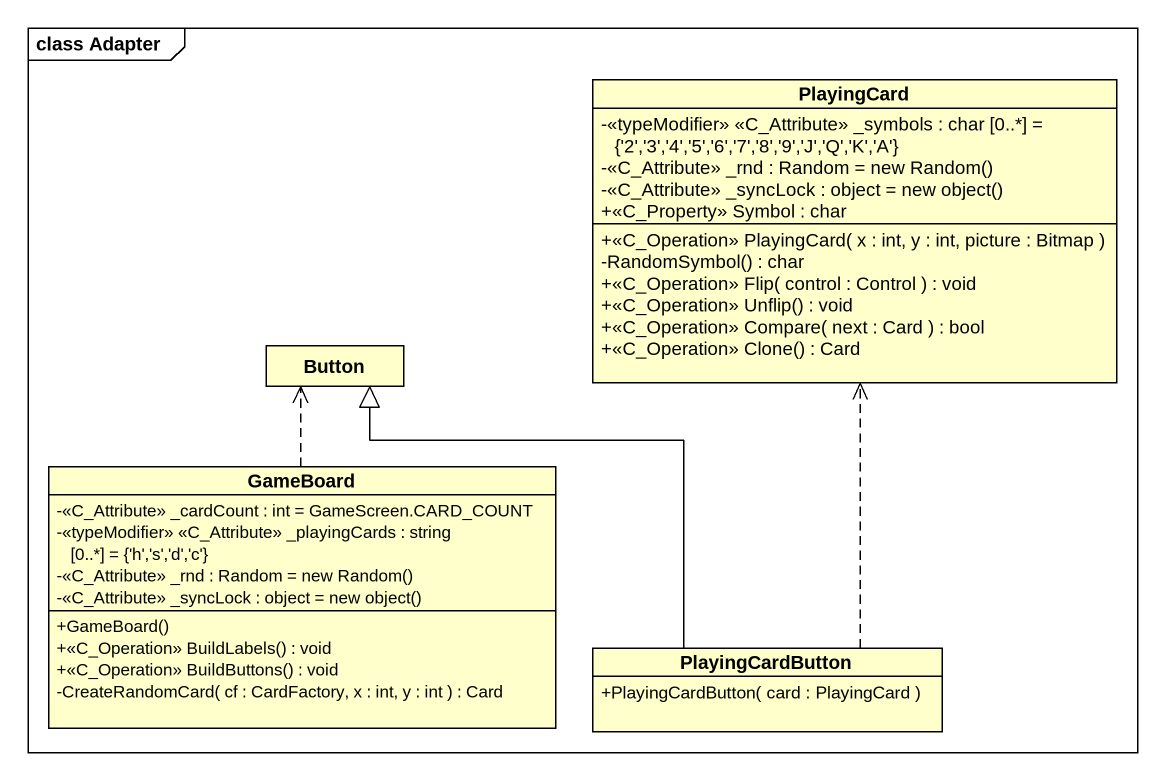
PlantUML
@startuml
mainframe class Adapter
hide circle
hide empty members
skinparam classAttributeIconSize 0
class PlayingCard {
  -<<typeModifier>> <<C_Attribute>> _symbols : char [0..*] = {'2','3','4','5','6','7','8','9','J','Q','K','A'}
  {field} -<<C_Attribute>> _rnd : Random = new Random()
  {field} -<<C_Attribute>> _syncLock : object = new object()
  +<<C_Property>> Symbol : char
  +<<C_Operation>> PlayingCard( x : int, y : int, picture : Bitmap )
  -RandomSymbol() : char
  +<<C_Operation>> Flip( control : Control ) : void
  +<<C_Operation>> Unflip() : void
  +<<C_Operation>> Compare( next : Card ) : bool
  +<<C_Operation>> Clone() : Card
}
class Button
class GameBoard {
  -<<C_Attribute>> _cardCount : int = GameScreen.CARD_COUNT
  -<<typeModifier>> <<C_Attribute>> _playingCards : string [0..*] = {'h','s','d','c'}
  {field} -<<C_Attribute>> _rnd : Random = new Random()
  {field} -<<C_Attribute>> _syncLock : object = new object()
  +GameBoard()
  +<<C_Operation>> BuildLabels() : void
  +<<C_Operation>> BuildButtons() : void
  -CreateRandomCard( cf : CardFactory, x : int, y : int ) : Card
}
class PlayingCardButton {
  +PlayingCardButton( card : PlayingCard )
}
GameBoard .up.> Button
PlayingCardButton .up.> PlayingCard
PlayingCardButton -up-|> Button
@enduml
